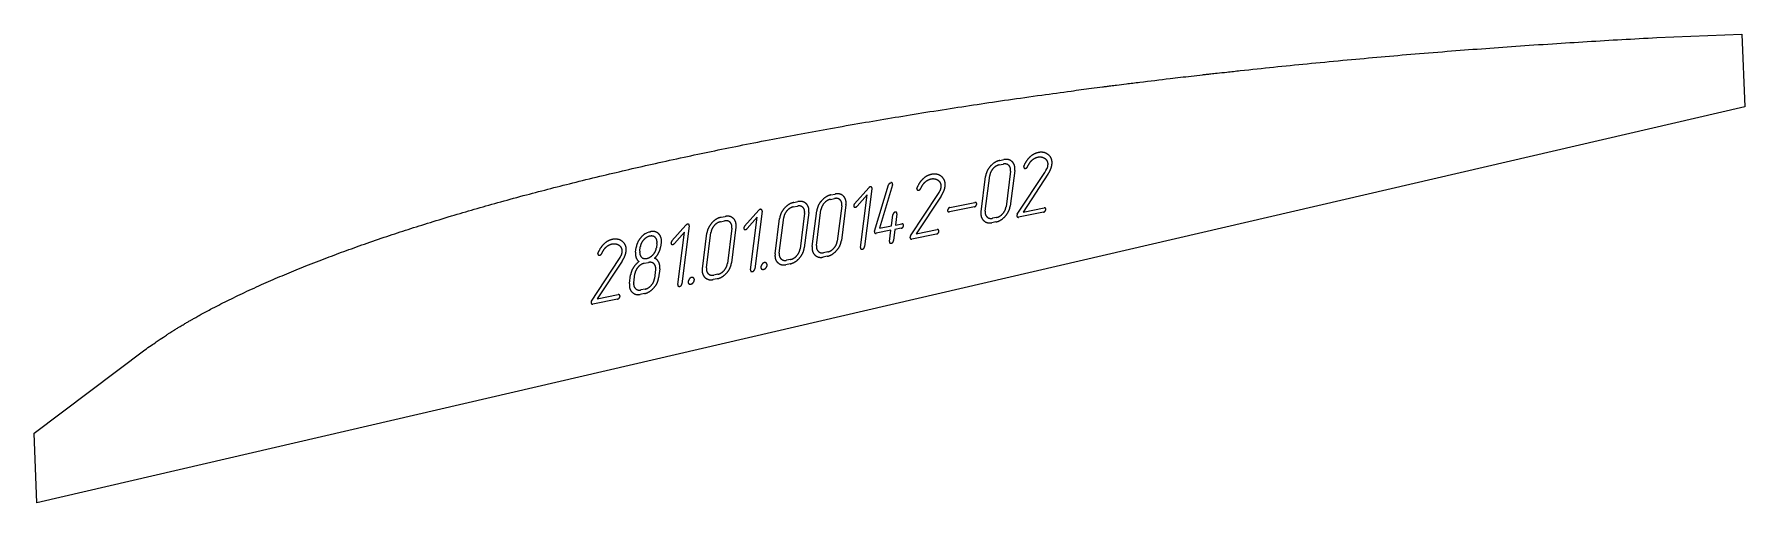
# Model space of a CAD drawing. Header units: millimetres. Extents: x 57 to 458, y 89 to 198.
import ezdxf

# ---------------------------------------------------------------- set-up
doc = ezdxf.new("R2010")
doc.units = ezdxf.units.MM
doc.linetypes.add('K5LT_BASIC', pattern=[0])
doc.layers.add('Engraving', color=7, linetype='Continuous')

msp = doc.modelspace()

# ---------------------------------------------------------------- linework, layer by layer
at = {"color": 150, "linetype": 'K5LT_BASIC', "lineweight": 25, "true_color": 0x0080ff}
for p, q in [((437.68, 197.68), (457.64, 198.47)), ((457.64, 198.47), (458.32, 181.48)), ((458.32, 181.48), (58, 88.69)), ((57.35, 105.03), (83.25, 124.5)), ((58, 88.69), (57.35, 105.03))]:
    msp.add_line(p, q, dxfattribs=at)
for points in [[(413.24, 196.24), (415.95, 196.42), (421.37, 196.76), (429.51, 197.24), (434.95, 197.53), (437.68, 197.68)], [(364.1, 192.36), (366.8, 192.61), (372.05, 193.09), (379.97, 193.77), (385.57, 194.23), (388.53, 194.46)], [(388.53, 194.46), (391.26, 194.68), (396.58, 195.08), (404.6, 195.66), (410.26, 196.05), (413.24, 196.24)], [(340.06, 189.94), (342.71, 190.23), (347.87, 190.77), (355.67, 191.56), (361.19, 192.09), (364.1, 192.36)], [(249.56, 177.37), (251.91, 177.78), (256.52, 178.57), (263.53, 179.73), (268.52, 180.52), (271.16, 180.93)], [(271.16, 180.93), (273.6, 181.31), (278.38, 182.04), (285.62, 183.11), (290.78, 183.84), (293.51, 184.22)], [(228.77, 173.56), (231.03, 173.99), (235.45, 174.84), (242.19, 176.08), (247.01, 176.93), (249.56, 177.37)], [(208.87, 169.49), (211.02, 169.95), (215.25, 170.85), (221.7, 172.17), (226.32, 173.08), (228.77, 173.56)], [(189.92, 165.18), (191.97, 165.67), (195.98, 166.62), (202.12, 168.02), (206.53, 168.98), (208.87, 169.49)], [(172, 160.65), (173.93, 161.16), (177.71, 162.16), (183.52, 163.63), (187.7, 164.65), (189.92, 165.18)], [(155.14, 155.88), (156.94, 156.42), (160.49, 157.46), (165.96, 159.01), (169.9, 160.09), (172, 160.65)], [(139.38, 150.89), (141.06, 151.45), (144.36, 152.54), (149.47, 154.16), (153.17, 155.29), (155.14, 155.88)], [(124.75, 145.63), (126.29, 146.22), (129.34, 147.37), (134.09, 149.07), (137.54, 150.26), (139.38, 150.89)], [(111.21, 140.06), (112.63, 140.68), (115.43, 141.9), (119.81, 143.7), (123.03, 144.97), (124.75, 145.63)], [(98.69, 134.01), (99.98, 134.69), (102.54, 136), (106.6, 137.97), (109.6, 139.34), (111.21, 140.06)]]:
    msp.add_open_spline(points, degree=3, dxfattribs=at)
for points, knots in [([(316.5, 187.23), (318.86, 187.52), (322.86, 188), (327.78, 188.58), (330.64, 188.9), (332.19, 189.08), (333.31, 189.2), (334.88, 189.38), (337.1, 189.62), (338.96, 189.83), (340.06, 189.94)], [0.000407, 0.000407, 0.000407, 0.000407, 7.508621, 12.717263, 15.519392, 16.503645, 17.577742, 19.047139, 21.350475, 24.290966, 24.290966, 24.290966, 24.290966]), ([(293.51, 184.22), (295.79, 184.54), (299.67, 185.07), (304.44, 185.7), (307.21, 186.06), (308.71, 186.25), (309.81, 186.39), (311.35, 186.59), (313.55, 186.86), (315.4, 187.09), (316.5, 187.23)], [0.00044, 0.00044, 0.00044, 0.00044, 7.495215, 12.68003, 15.455486, 16.439648, 17.517677, 18.987342, 21.325524, 24.338959, 24.338959, 24.338959, 24.338959]), ([(83.25, 124.5), (84.32, 125.24), (85.98, 126.38), (87.56, 127.46), (88.53, 128.1), (89.14, 128.51), (89.57, 128.78), (89.89, 128.98), (90.12, 129.12), (90.32, 129.25), (90.57, 129.41), (91, 129.67), (91.65, 130.06), (92.44, 130.53), (93.23, 130.99), (93.92, 131.39), (94.57, 131.76), (95.32, 132.18), (96.26, 132.7), (97.4, 133.32), (98.24, 133.78), (98.69, 134.01)], [0.036008, 0.036008, 0.036008, 0.036008, 2.465927, 4.549213, 6.108511, 7.450983, 8.555149, 9.397528, 10.086424, 10.58764, 11.224484, 12.358841, 14.346075, 16.848057, 19.171806, 21.017636, 22.619702, 24.482021, 27.116706, 30.038208, 33.00477, 33.00477, 33.00477, 33.00477])]:
    msp.add_open_spline(points, degree=3, knots=knots, dxfattribs=at)
at = {"layer": 'Engraving', "color": 150, "linetype": 'K5LT_BASIC', "lineweight": 25, "true_color": 0x0080ff}
for p, q in [((283.67, 168.89), (284.65, 169.09)), ((279.29, 156.83), (280.35, 165.16)), ((280.27, 157.03), (281.33, 165.36)), ((283.54, 167.84), (284.51, 168.04)), ((286.21, 166.36), (285.15, 158.02)), ((287.18, 166.56), (286.12, 158.22)), ((287.79, 156.3), (294.24, 166.05)), ((294.98, 165.64), (289.14, 156.81)), ((289.29, 167.44), (289.34, 167.64)), ((294.24, 166.05), (294.49, 166.5)), ((294.49, 166.5), (294.69, 166.9)), ((244.11, 160.82), (245.08, 161.02)), ((249.64, 158.75), (252.95, 162.47)), ((252.6, 160.83), (250.22, 158.16)), ((251.03, 148.53), (252.6, 160.83)), ((253.73, 162.28), (252.01, 148.73)), ((254.33, 152.35), (257.61, 163.17)), ((258.54, 163.16), (255.46, 152.99)), ((257.81, 163.52), (258.13, 163.68)), ((258.56, 163.27), (258.54, 163.16)), ((262.74, 151.2), (269.19, 160.95)), ((269.94, 160.53), (264.1, 151.7)), ((264.24, 162.34), (264.3, 162.53)), ((269.19, 160.95), (269.45, 161.4)), ((269.45, 161.4), (269.64, 161.79)), ((223.87, 153.5), (227.18, 157.22)), ((227.96, 157.03), (226.24, 143.47)), ((235.27, 158.01), (236.24, 158.2)), ((235.4, 159.05), (236.37, 159.25)), ((237.93, 156.52), (236.87, 148.18)), ((238.91, 156.72), (237.85, 148.38)), ((239.73, 148.76), (240.79, 157.1)), ((240.7, 148.96), (241.76, 157.3)), ((243.98, 159.78), (244.95, 159.98)), ((246.65, 158.29), (245.58, 149.96)), ((247.62, 158.49), (246.56, 150.16)), ((277.72, 158.03), (271.87, 156.84)), ((272, 157.88), (277.85, 159.07)), ((293.92, 156.76), (288.09, 155.57)), ((289.14, 156.81), (294.05, 157.81)), ((206.81, 150.02), (210.12, 153.74)), ((210.9, 153.55), (209.18, 140)), ((218.21, 154.53), (219.18, 154.73)), ((218.34, 155.57), (219.32, 155.77)), ((220.88, 153.04), (219.82, 144.71)), ((221.85, 153.24), (220.79, 144.9)), ((226.83, 155.57), (224.46, 152.91)), ((225.26, 143.28), (226.83, 155.57)), ((231.02, 146.99), (232.08, 155.33)), ((231.99, 147.19), (233.05, 155.52)), ((258.14, 152.52), (254.73, 151.82)), ((255.46, 152.99), (258.27, 153.56)), ((257.81, 149.91), (258.14, 152.52)), ((258.27, 153.56), (258.6, 156.18)), ((259.12, 152.72), (258.78, 150.11)), ((260.59, 153.02), (259.12, 152.72)), ((259.58, 156.37), (259.25, 153.76)), ((259.25, 153.76), (260.72, 154.06)), ((264.1, 151.7), (269.01, 152.7)), ((282.79, 154.49), (281.82, 154.3)), ((282.92, 155.54), (281.95, 155.34)), ((198.31, 147.42), (198.45, 148.49)), ((199.29, 147.62), (199.42, 148.68)), ((200.6, 151.75), (201.14, 152.02)), ((201.14, 152.02), (201.46, 152.13)), ((201.46, 152.13), (201.76, 152.19)), ((203.32, 149.47), (203.19, 148.41)), ((204.3, 149.67), (204.16, 148.61)), ((204.25, 150.84), (204.33, 150.32)), ((204.34, 150), (204.3, 149.67)), ((204.33, 150.32), (204.34, 150)), ((209.77, 152.1), (207.4, 149.43)), ((208.2, 139.8), (209.77, 152.1)), ((213.96, 143.51), (215.02, 151.85)), ((214.93, 143.71), (215.99, 152.05)), ((254.31, 152.22), (254.33, 152.35)), ((268.88, 151.66), (263.05, 150.47)), ((187.97, 135.96), (194.42, 145.71)), ((195.17, 145.3), (189.33, 136.46)), ((189.48, 147.1), (189.53, 147.29)), ((194.42, 145.71), (194.68, 146.16)), ((194.68, 146.16), (194.87, 146.55)), ((200.35, 144.79), (201.33, 144.99)), ((234.52, 144.66), (233.54, 144.46)), ((234.65, 145.7), (233.68, 145.5)), ((243.23, 146.43), (242.25, 146.23)), ((243.36, 147.47), (242.39, 147.28)), ((196.9, 140.03), (197.16, 142.12)), ((197.87, 140.23), (198.14, 142.32)), ((203.01, 143.31), (202.75, 141.23)), ((203.99, 143.51), (203.72, 141.42)), ((217.46, 141.18), (216.48, 140.98)), ((217.59, 142.22), (216.62, 142.02)), ((194.11, 136.42), (188.28, 135.23)), ((189.33, 136.46), (194.24, 137.46)), ((200.4, 137.7), (199.42, 137.5)), ((200.53, 138.75), (199.56, 138.55))]:
    msp.add_line(p, q, dxfattribs=at)
for points in [[(283.67, 168.89), (282.44, 168.64), (281.48, 167.53)], [(286.6, 168.6), (285.85, 169.33), (284.65, 169.09)], [(287.18, 166.56), (287.35, 167.86), (286.6, 168.6)], [(290.86, 169.8), (289.91, 168.99), (289.34, 167.64)], [(290.21, 167.47), (290.7, 168.51), (291.33, 169.03)], [(292.72, 170.74), (291.7, 170.53), (290.86, 169.8)], [(291.33, 169.03), (291.96, 169.55), (292.63, 169.69)], [(292.63, 169.69), (293.12, 169.78), (293.57, 169.68)], [(295.08, 170.23), (294.11, 171.02), (292.72, 170.74)], [(293.57, 169.68), (294.02, 169.57), (294.33, 169.31)], [(294.33, 169.31), (295.03, 168.74), (294.9, 167.69)], [(295.91, 167.9), (296.1, 169.39), (295.08, 170.23)], [(265.82, 164.7), (264.87, 163.89), (264.3, 162.53)], [(267.67, 165.63), (266.66, 165.43), (265.82, 164.7)], [(266.28, 163.92), (266.91, 164.44), (267.59, 164.58)], [(267.59, 164.58), (268.07, 164.68), (268.52, 164.57)], [(270.04, 165.12), (269.07, 165.92), (267.67, 165.63)], [(268.52, 164.57), (268.98, 164.47), (269.28, 164.21)], [(270.86, 162.79), (271.05, 164.28), (270.04, 165.12)], [(281.48, 167.53), (280.51, 166.42), (280.35, 165.16)], [(282.08, 166.95), (281.44, 166.23), (281.33, 165.36)], [(283.54, 167.84), (282.73, 167.68), (282.08, 166.95)], [(285.82, 167.71), (285.32, 168.21), (284.51, 168.04)], [(286.21, 166.36), (286.32, 167.21), (285.82, 167.71)], [(289.29, 167.44), (289.26, 167.21), (289.39, 167.1)], [(289.39, 167.1), (289.52, 166.99), (289.73, 167.04)], [(289.73, 167.04), (289.9, 167.1), (290.01, 167.18)], [(290.01, 167.18), (290.13, 167.29), (290.21, 167.47)], [(294.9, 167.69), (294.85, 167.3), (294.69, 166.9)], [(294.98, 165.64), (295.42, 166.35), (295.63, 166.87)], [(295.63, 166.87), (295.84, 167.39), (295.91, 167.9)], [(244.11, 160.82), (242.88, 160.57), (241.91, 159.46)], [(247.04, 160.53), (246.28, 161.27), (245.08, 161.02)], [(247.62, 158.49), (247.79, 159.8), (247.04, 160.53)], [(253.3, 162.69), (253.1, 162.65), (252.95, 162.47)], [(253.63, 162.62), (253.49, 162.73), (253.3, 162.69)], [(253.73, 162.28), (253.76, 162.51), (253.63, 162.62)], [(257.81, 163.52), (257.66, 163.38), (257.61, 163.17)], [(258.46, 163.61), (258.32, 163.72), (258.13, 163.68)], [(258.56, 163.27), (258.59, 163.5), (258.46, 163.61)], [(264.24, 162.34), (264.21, 162.11), (264.35, 162)], [(264.35, 162), (264.48, 161.89), (264.69, 161.93)], [(264.69, 161.93), (264.86, 162), (264.97, 162.08)], [(264.97, 162.08), (265.09, 162.19), (265.17, 162.36)], [(265.17, 162.36), (265.65, 163.41), (266.28, 163.92)], [(269.28, 164.21), (269.99, 163.64), (269.86, 162.59)], [(269.86, 162.59), (269.81, 162.19), (269.64, 161.79)], [(269.94, 160.53), (270.38, 161.24), (270.59, 161.76)], [(270.59, 161.76), (270.8, 162.28), (270.86, 162.79)], [(227.53, 157.43), (227.33, 157.39), (227.18, 157.22)], [(227.86, 157.36), (227.72, 157.47), (227.53, 157.43)], [(227.96, 157.03), (227.99, 157.25), (227.86, 157.36)], [(233.2, 157.69), (232.24, 156.58), (232.08, 155.33)], [(233.81, 157.11), (233.16, 156.39), (233.05, 155.52)], [(235.4, 159.05), (234.17, 158.8), (233.2, 157.69)], [(235.27, 158.01), (234.46, 157.84), (233.81, 157.11)], [(237.55, 157.87), (237.05, 158.37), (236.24, 158.2)], [(238.32, 158.76), (237.57, 159.49), (236.37, 159.25)], [(237.93, 156.52), (238.04, 157.37), (237.55, 157.87)], [(238.91, 156.72), (239.08, 158.02), (238.32, 158.76)], [(241.91, 159.46), (240.95, 158.35), (240.79, 157.1)], [(242.52, 158.89), (241.87, 158.16), (241.76, 157.3)], [(243.98, 159.78), (243.17, 159.62), (242.52, 158.89)], [(246.26, 159.65), (245.76, 160.14), (244.95, 159.98)], [(246.65, 158.29), (246.75, 159.15), (246.26, 159.65)], [(249.64, 158.75), (249.45, 158.45), (249.44, 158.37)], [(249.44, 158.37), (249.42, 158.15), (249.54, 158.02)], [(249.54, 158.02), (249.67, 157.9), (249.87, 157.94)], [(249.87, 157.94), (250.06, 157.98), (250.22, 158.16)], [(258.79, 156.55), (258.63, 156.34), (258.6, 156.18)], [(259.16, 156.8), (258.96, 156.76), (258.79, 156.55)], [(259.47, 156.73), (259.33, 156.83), (259.16, 156.8)], [(259.58, 156.37), (259.61, 156.62), (259.47, 156.73)], [(271.45, 157.26), (271.42, 157.05), (271.53, 156.91)], [(271.61, 157.6), (271.46, 157.38), (271.45, 157.26)], [(271.53, 156.91), (271.64, 156.79), (271.87, 156.84)], [(272, 157.88), (271.76, 157.83), (271.61, 157.6)], [(277.72, 158.03), (277.95, 158.08), (278.1, 158.27)], [(278.16, 158.98), (278.02, 159.11), (277.85, 159.07)], [(278.1, 158.27), (278.25, 158.46), (278.27, 158.65)], [(278.27, 158.65), (278.29, 158.84), (278.16, 158.98)], [(279.29, 156.83), (279.12, 155.51), (279.91, 154.79)], [(280.27, 157.03), (280.16, 156.18), (280.67, 155.68)], [(282.92, 155.54), (283.71, 155.7), (284.37, 156.41)], [(284.37, 156.41), (285.03, 157.13), (285.15, 158.02)], [(284.98, 155.84), (285.96, 156.94), (286.12, 158.22)], [(293.92, 156.76), (294.15, 156.81), (294.3, 157)], [(294.36, 157.71), (294.23, 157.84), (294.05, 157.81)], [(294.3, 157), (294.45, 157.2), (294.47, 157.38)], [(294.47, 157.38), (294.5, 157.57), (294.36, 157.71)], [(210.47, 153.96), (210.28, 153.92), (210.12, 153.74)], [(210.8, 153.89), (210.67, 154), (210.47, 153.96)], [(210.9, 153.55), (210.93, 153.78), (210.8, 153.89)], [(216.14, 154.21), (215.18, 153.1), (215.02, 151.85)], [(216.75, 153.64), (216.1, 152.91), (215.99, 152.05)], [(218.34, 155.57), (217.11, 155.32), (216.14, 154.21)], [(218.21, 154.53), (217.4, 154.36), (216.75, 153.64)], [(220.49, 154.39), (219.99, 154.89), (219.18, 154.73)], [(221.27, 155.28), (220.51, 156.02), (219.32, 155.77)], [(220.88, 153.04), (220.98, 153.9), (220.49, 154.39)], [(221.85, 153.24), (222.02, 154.54), (221.27, 155.28)], [(223.87, 153.5), (223.68, 153.2), (223.67, 153.12)], [(223.67, 153.12), (223.65, 152.9), (223.77, 152.77)], [(223.77, 152.77), (223.9, 152.64), (224.1, 152.69)], [(224.1, 152.69), (224.29, 152.72), (224.46, 152.91)], [(260.59, 153.02), (260.82, 153.06), (260.97, 153.26)], [(261.03, 153.96), (260.9, 154.1), (260.72, 154.06)], [(260.97, 153.26), (261.12, 153.45), (261.14, 153.64)], [(261.14, 153.64), (261.17, 153.83), (261.03, 153.96)], [(269.32, 152.6), (269.18, 152.74), (269.01, 152.7)], [(269.43, 152.28), (269.45, 152.47), (269.32, 152.6)], [(279.91, 154.79), (280.69, 154.07), (281.82, 154.3)], [(280.67, 155.68), (281.18, 155.18), (281.95, 155.34)], [(282.79, 154.49), (284.01, 154.74), (284.98, 155.84)], [(287.69, 156.04), (287.66, 155.82), (287.77, 155.67)], [(287.79, 156.3), (287.7, 156.19), (287.69, 156.04)], [(287.77, 155.67), (287.92, 155.54), (288.09, 155.57)], [(191.05, 149.46), (190.1, 148.65), (189.53, 147.29)], [(190.4, 147.12), (190.88, 148.17), (191.51, 148.69)], [(192.9, 150.4), (191.89, 150.19), (191.05, 149.46)], [(191.51, 148.69), (192.14, 149.2), (192.82, 149.34)], [(192.82, 149.34), (193.3, 149.44), (193.76, 149.34)], [(195.27, 149.88), (194.3, 150.68), (192.9, 150.4)], [(193.76, 149.34), (194.21, 149.23), (194.52, 148.97)], [(194.52, 148.97), (195.22, 148.4), (195.09, 147.35)], [(196.09, 147.55), (196.28, 149.04), (195.27, 149.88)], [(199.58, 150.87), (198.6, 149.69), (198.45, 148.49)], [(200.19, 150.27), (199.53, 149.55), (199.42, 148.68)], [(200.6, 151.75), (200.07, 151.42), (199.58, 150.87)], [(201.65, 151.15), (200.84, 150.99), (200.19, 150.27)], [(202.94, 150.83), (202.45, 151.32), (201.65, 151.15)], [(203.73, 151.71), (202.97, 152.44), (201.76, 152.19)], [(202.41, 146.81), (203.07, 147.52), (203.19, 148.41)], [(203.32, 149.47), (203.43, 150.34), (202.94, 150.83)], [(203.72, 147.21), (204.07, 147.85), (204.16, 148.61)], [(204.25, 150.84), (204.11, 151.36), (203.73, 151.71)], [(206.62, 149.64), (206.59, 149.42), (206.71, 149.29)], [(206.81, 150.02), (206.63, 149.72), (206.62, 149.64)], [(206.71, 149.29), (206.84, 149.17), (207.04, 149.21)], [(207.04, 149.21), (207.23, 149.25), (207.4, 149.43)], [(236.71, 146), (237.69, 147.1), (237.85, 148.38)], [(239.73, 148.76), (239.56, 147.45), (240.35, 146.73)], [(240.7, 148.96), (240.6, 148.12), (241.11, 147.62)], [(244.81, 148.35), (245.47, 149.06), (245.58, 149.96)], [(245.42, 147.78), (246.4, 148.87), (246.56, 150.16)], [(251.03, 148.53), (251, 148.26), (251.13, 148.16)], [(251.82, 148.3), (251.98, 148.48), (252.01, 148.73)], [(254.31, 152.22), (254.28, 152.02), (254.4, 151.9)], [(254.4, 151.9), (254.52, 151.78), (254.73, 151.82)], [(257.81, 149.91), (257.77, 149.64), (257.9, 149.54)], [(257.9, 149.54), (258.14, 149.47), (258.23, 149.49)], [(258.23, 149.49), (258.44, 149.53), (258.6, 149.68)], [(258.6, 149.68), (258.75, 149.86), (258.78, 150.11)], [(262.74, 151.2), (262.66, 151.08), (262.64, 150.94)], [(262.64, 150.94), (262.61, 150.72), (262.73, 150.57)], [(262.73, 150.57), (262.87, 150.43), (263.05, 150.47)], [(268.88, 151.66), (269.11, 151.71), (269.26, 151.9)], [(269.26, 151.9), (269.41, 152.09), (269.43, 152.28)], [(189.48, 147.1), (189.45, 146.87), (189.58, 146.76)], [(189.58, 146.76), (189.71, 146.65), (189.92, 146.69)], [(189.92, 146.69), (190.09, 146.76), (190.2, 146.84)], [(190.2, 146.84), (190.32, 146.95), (190.4, 147.12)], [(195.09, 147.35), (195.04, 146.95), (194.87, 146.55)], [(195.17, 145.3), (195.61, 146), (195.82, 146.52)], [(195.82, 146.52), (196.03, 147.04), (196.09, 147.55)], [(199.09, 145.21), (198.27, 144.54), (197.77, 143.73)], [(198.31, 147.42), (198.22, 146.68), (198.43, 146.11)], [(198.43, 146.11), (198.64, 145.55), (199.09, 145.21)], [(200.35, 144.79), (199.54, 144.63), (198.9, 143.9)], [(199.29, 147.62), (199.18, 146.75), (199.67, 146.26)], [(199.67, 146.26), (200.15, 145.77), (200.96, 145.94)], [(200.96, 145.94), (201.75, 146.1), (202.41, 146.81)], [(202.64, 144.67), (202.15, 145.16), (201.33, 144.99)], [(203.01, 143.31), (203.12, 144.17), (202.64, 144.67)], [(202.77, 145.96), (203.38, 146.56), (203.72, 147.21)], [(203.74, 145.07), (203.39, 145.75), (202.77, 145.96)], [(203.99, 143.51), (204.1, 144.38), (203.74, 145.07)], [(219.04, 143.1), (219.7, 143.81), (219.82, 144.71)], [(219.65, 142.52), (220.63, 143.62), (220.79, 144.9)], [(227.94, 144.54), (227.71, 144.2), (227.69, 144.03)], [(228.52, 144.96), (228.16, 144.88), (227.94, 144.54)], [(228.99, 144.81), (228.78, 145.01), (228.52, 144.96)], [(229.15, 144.32), (229.19, 144.6), (228.99, 144.81)], [(231.02, 146.99), (230.85, 145.67), (231.64, 144.95)], [(231.64, 144.95), (232.42, 144.23), (233.54, 144.46)], [(231.99, 147.19), (231.88, 146.34), (232.4, 145.84)], [(232.4, 145.84), (232.91, 145.34), (233.68, 145.5)], [(234.52, 144.66), (235.74, 144.9), (236.71, 146)], [(234.65, 145.7), (235.44, 145.86), (236.1, 146.57)], [(236.1, 146.57), (236.76, 147.29), (236.87, 148.18)], [(240.35, 146.73), (241.13, 146), (242.25, 146.23)], [(241.11, 147.62), (241.62, 147.12), (242.39, 147.28)], [(243.23, 146.43), (244.45, 146.68), (245.42, 147.78)], [(243.36, 147.47), (244.15, 147.64), (244.81, 148.35)], [(251.13, 148.16), (251.37, 148.09), (251.45, 148.11)], [(251.45, 148.11), (251.67, 148.15), (251.82, 148.3)], [(197.77, 143.73), (197.26, 142.92), (197.16, 142.12)], [(198.9, 143.9), (198.25, 143.18), (198.14, 142.32)], [(201.99, 139.63), (202.63, 140.35), (202.75, 141.23)], [(202.59, 139.04), (203.56, 140.12), (203.72, 141.42)], [(210.63, 140.55), (210.59, 140.24), (210.76, 140.03)], [(210.88, 141.07), (210.65, 140.73), (210.63, 140.55)], [(211.46, 141.48), (211.1, 141.41), (210.88, 141.07)], [(211.93, 141.33), (211.73, 141.53), (211.46, 141.48)], [(211.84, 140.28), (212.06, 140.57), (212.09, 140.85)], [(212.09, 140.85), (212.13, 141.13), (211.93, 141.33)], [(213.96, 143.51), (213.79, 142.2), (214.58, 141.47)], [(214.58, 141.47), (215.36, 140.75), (216.48, 140.98)], [(214.93, 143.71), (214.83, 142.87), (215.34, 142.37)], [(215.34, 142.37), (215.85, 141.87), (216.62, 142.02)], [(217.46, 141.18), (218.68, 141.43), (219.65, 142.52)], [(217.59, 142.22), (218.38, 142.38), (219.04, 143.1)], [(225.26, 143.28), (225.23, 143), (225.36, 142.91)], [(225.36, 142.91), (225.6, 142.84), (225.68, 142.85)], [(225.68, 142.85), (225.9, 142.9), (226.05, 143.05)], [(226.05, 143.05), (226.21, 143.22), (226.24, 143.47)], [(227.69, 144.03), (227.65, 143.71), (227.81, 143.5)], [(227.81, 143.5), (227.98, 143.32), (228.32, 143.39)], [(228.32, 143.39), (228.67, 143.46), (228.9, 143.75)], [(228.9, 143.75), (229.12, 144.04), (229.15, 144.32)], [(194.11, 136.42), (194.34, 136.47), (194.49, 136.66)], [(194.55, 137.36), (194.42, 137.5), (194.24, 137.46)], [(194.49, 136.66), (194.64, 136.85), (194.66, 137.04)], [(194.66, 137.04), (194.69, 137.23), (194.55, 137.36)], [(196.9, 140.03), (196.73, 138.72), (197.52, 138)], [(197.52, 138), (198.3, 137.27), (199.42, 137.5)], [(197.87, 140.23), (197.77, 139.39), (198.28, 138.89)], [(198.28, 138.89), (198.79, 138.39), (199.56, 138.55)], [(200.4, 137.7), (201.62, 137.95), (202.59, 139.04)], [(200.53, 138.75), (201.35, 138.91), (201.99, 139.63)], [(208.2, 139.8), (208.17, 139.53), (208.3, 139.43)], [(208.3, 139.43), (208.54, 139.36), (208.62, 139.38)], [(208.62, 139.38), (208.84, 139.42), (208.99, 139.57)], [(208.99, 139.57), (209.15, 139.75), (209.18, 140)], [(210.76, 140.03), (210.92, 139.85), (211.26, 139.92)], [(211.26, 139.92), (211.61, 139.99), (211.84, 140.28)], [(187.97, 135.96), (187.89, 135.84), (187.87, 135.7)], [(187.87, 135.7), (187.84, 135.48), (187.96, 135.33)], [(187.96, 135.33), (188.1, 135.2), (188.28, 135.23)]]:
    msp.add_open_spline(points, degree=2, dxfattribs=at)

doc.saveas('drawing.dxf')
